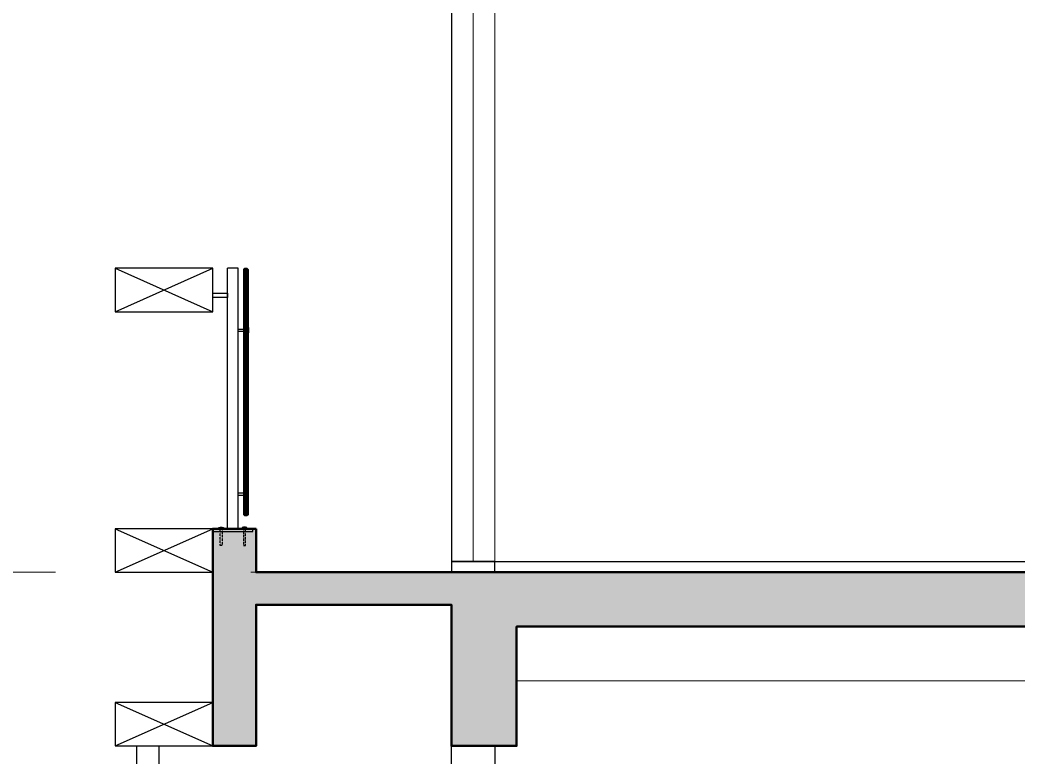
# Model space of a CAD drawing. Header units: millimetres. Extents: x 573003 to 1294762, y -9906 to 413061.
# Drawn here: x 656627 to 661226, y 39125 to 42519 of the extents above; entities that cross this region are included whole.
import ezdxf
from ezdxf.xclip import XClip

# ---------------------------------------------------------------- set-up
doc = ezdxf.new("R2010")
doc.units = ezdxf.units.MM
doc.header["$MEASUREMENT"] = 0
doc.linetypes.add('HIDDEN', pattern=[0.375, 0.25, -0.125])
doc.linetypes.add('IMPORT-CE', pattern=[135, 90, -15, 15, -15])
for name, color, linetype in [('A-ANNO-DIMS', 50, 'Continuous'), ('A-ELEV-13FINE', 8, 'Continuous'), ('A-ELEV-15FINE', 1, 'Continuous'), ('A-ELEV-18LIGHT', 135, 'Continuous'), ('A-ELEV-40HEAVY', 90, 'Continuous'), ('A-ELEV-PATT 3', 251, 'Continuous'), ('A-GRID-01$0$A-ANNO-DIMS', 50, 'Continuous'), ('A-STRUCT-OTLN', 3, 'Continuous'), ('A-WALL-PATT', 251, 'Continuous'), ('HBA-DW-WIN', 1, 'Continuous')]:
    doc.layers.add(name, color=color, linetype=linetype)
for name, color, linetype, lineweight in [('KT-Net cot', 2, 'Continuous', 50), ('KT-Net manh', 251, 'Continuous', 13), ('KT-Net thay', 7, 'Continuous', 25), ('KT-Net truc', 18, 'Continuous', 15)]:
    doc.layers.add(name, color=color, linetype=linetype, lineweight=lineweight)

# ---------------------------------------------------------------- blocks, each defined once
blk = doc.blocks.new('1')
at = {"layer": 'A-GRID-01$0$A-ANNO-DIMS'}
for p, q in [((-85206.8, -52456), (-84756.8, -52256)), ((-85206.8, -52256), (-84756.8, -52456))]:
    blk.add_line(p, q, dxfattribs=at)
at = {"layer": 'A-GRID-01$0$A-ANNO-DIMS', "elevation": 0}
blk.add_lwpolyline([(-84756.8, -52256), (-85206.8, -52256), (-85206.8, -52456), (-84756.8, -52456)], close=True, dxfattribs=at)
blk = doc.blocks.new('Apart Typ Floor')
at = {"layer": 'A-WALL-PATT'}
h = blk.add_hatch(color=256, dxfattribs=at)
h.dxf.hatch_style = 1
h.paths.add_polyline_path([(-900, 200), (-1100, 200), (-1100, -800), (-900, -800), (-900, -150), (0, -150), (0, -800), (300, -800), (300, -250), (20700, -250), (20700, -800), (21000, -800), (21000, -150), (21900, -150), (21900, -800), (22100, -800), (22100, 200), (21900, 200), (21900, 0), (-900, 0)])
at = {"layer": 'A-ANNO-DIMS'}
for points in [[(-1032.2, 200), (-1032.2, 1400)], [(-982.2, 200), (-982.2, 1400)]]:
    blk.add_lwpolyline(points, dxfattribs=at)
blk.add_lwpolyline([(-914.5, 200), (-1100, 200), (-1100, 188), (-914.5, 188)], close=True, dxfattribs=at)
at = {"layer": 'A-ELEV-13FINE'}
for points in [[(0, 50), (9400, 50)], [(100, 0), (100, 0)]]:
    blk.add_lwpolyline(points, dxfattribs=at)
at = {"layer": 'A-ELEV-15FINE', "linetype": 'Continuous'}
for points in [[(-982.2, 1120), (-957.2, 1120)], [(-982.2, 1110), (-957.2, 1110)], [(-982.2, 365), (-957.2, 365)], [(-982.2, 355), (-957.2, 355)]]:
    blk.add_lwpolyline(points, dxfattribs=at)
at = {"layer": 'A-ELEV-15FINE', "linetype": 'Continuous', "elevation": 0}
for points in [[(-934.5, 1102.5), (-937.2, 1102.5), (-937.2, 1127.5), (-934.5, 1127.5)], [(-934.5, 372.5), (-937.2, 372.5), (-937.2, 347.5), (-934.5, 347.5)]]:
    blk.add_lwpolyline(points, close=True, dxfattribs=at)
at = {"layer": 'A-ELEV-15FINE'}
for points in [[(-1072, 205.3), (-1050.2, 205.3), (-1050.2, 200), (-1072, 200)], [(-942.4, 205.3), (-964.2, 205.3), (-964.2, 200), (-942.4, 200)]]:
    blk.add_lwpolyline(points, close=True, dxfattribs=at)
at = {"layer": 'A-ELEV-15FINE', "elevation": 0}
for points in [[(-1065.3, 205.3), (-1065.3, 208.3), (-1056.9, 208.3), (-1056.9, 205.3)], [(-949.2, 205.3), (-949.2, 208.3), (-957.5, 208.3), (-957.5, 205.3)]]:
    blk.add_lwpolyline(points, dxfattribs=at)
at = {"layer": 'A-ELEV-15FINE', "linetype": 'HIDDEN', "elevation": 0}
for points in [[(-1056.9, 200), (-1056.9, 123.4), (-1065.3, 123.4), (-1065.3, 200)], [(-957.5, 200), (-957.5, 123.4), (-949.2, 123.4), (-949.2, 200)]]:
    blk.add_lwpolyline(points, dxfattribs=at)
at = {"layer": 'A-ELEV-18LIGHT', "elevation": 0}
blk.add_lwpolyline([(-937.2, 265), (-942.2, 260), (-952.2, 260), (-957.2, 265), (-957.2, 1395), (-952.2, 1400), (-942.2, 1400), (-937.2, 1395), (-937.2, 265)], dxfattribs=at)
at = {"layer": 'A-ELEV-40HEAVY'}
for p, q in [((-1100, 200), (-1100, 0)), ((-900, 200), (-1100, 200)), ((-900, 0), (-900, 200)), ((-900, -150), (0, -150))]:
    blk.add_line(p, q, dxfattribs=at)
for points in [[(-1100, 0), (-1100, 0), (-1100, 0), (-1100, -800), (-900, -800), (-900, -150)], [(0, 0), (0, 0)], [(0, -150), (0, -800), (300, -800), (300, -250)]]:
    blk.add_lwpolyline(points, dxfattribs=at)
at = {"layer": 'A-ELEV-PATT 3', "linetype": 'Continuous'}
for p, q in [((-953.6, 261.4), (-953.6, 1398.7)), ((-947.2, 260), (-947.2, 1400)), ((-940.9, 261.4), (-940.9, 1398.7))]:
    blk.add_line(p, q, dxfattribs=at)
at = {"layer": 'A-GRID-01$0$A-ANNO-DIMS'}
blk.add_line((-982.2, 1400), (-1032.2, 1400), dxfattribs=at)
blk.add_lwpolyline([(-1100, 1265), (-1100, 1285), (-1032.2, 1285), (-1032.2, 1265)], close=True, dxfattribs=at)
at = {"layer": 'A-STRUCT-OTLN'}
blk.add_line((-900, 0), (0, 0), dxfattribs=at)
for points in [[(-1100, -150), (-1100, -150), (-1100, 0)], [(0, 0), (21000, 0), (21000, -150)], [(0, -150), (-900, -150)], [(20700, -250), (300, -250)]]:
    blk.add_lwpolyline(points, dxfattribs=at)
at = {"layer": 'HBA-DW-WIN', "ltscale": 5}
blk.add_lwpolyline([(200, 50), (0, 50), (0, 0), (200, 0)], close=True, dxfattribs=at)
at = {"layer": 'KT-Net cot'}
blk.add_lwpolyline([(-900, 200), (-1100, 200), (-1100, -800), (-900, -800), (-900, -150), (0, -150), (0, -800), (300, -800), (300, -250), (20700, -250), (20700, -800), (21000, -800), (21000, -150), (21900, -150), (21900, -800), (22100, -800), (22100, 200), (21900, 200), (21900, 0), (-900, 0)], close=True, dxfattribs=at)
at = {"layer": 'KT-Net manh'}
blk.add_line((200, 2700), (200, 0), dxfattribs=at)
blk.add_lwpolyline([(100, 2700), (100, 50)], dxfattribs=at)
at = {"layer": 'KT-Net thay'}
blk.add_lwpolyline([(0, 3250), (0, 0)], dxfattribs=at)
at = {"layer": 'A-GRID-01$0$A-ANNO-DIMS'}
for p in [(83656.8, 53656), (83656.8, 52456), (83656.8, 51656)]:
    blk.add_blockref('1', p, dxfattribs=at)
blk = doc.blocks.new('Levels')
at = {"layer": 'KT-Net truc', "linetype": 'IMPORT-CE', "ltscale": 20, "elevation": 0}
blk.add_lwpolyline([(-7437.9, 25969.9), (-3529.9, 25969.9), (-3060, 25500), (6189, 25500)], dxfattribs=at)

msp = doc.modelspace()

# ---------------------------------------------------------------- linework, layer by layer
at = {"layer": 'KT-Net manh', "ltscale": 1500}
msp.add_line((658915.5, 39475.6, 0), (679315.5, 39475.6, 0), dxfattribs=at)
at = {"layer": 'KT-Net thay', "elevation": 0}
for points in [[(657166.5, 37875.6), (657166.5, 39175.6), (657266.5, 39175.6), (657266.5, 37875.6)], [(658815.5, 39175.6), (658815.5, 37875.6), (658615.5, 37875.6), (658615.5, 39175.6), (658815.5, 39175.6)]]:
    msp.add_lwpolyline(points, dxfattribs=at)
at = {"layer": 'KT-Net truc', "linetype": 'IMPORT-CE', "ltscale": 20}
msp.add_line((573990.5, 39975.6, 0), (690764.9, 39975.6, 0), dxfattribs=at)

# ---------------------------------------------------------------- block references
at = {"layer": 'A-WALL-PATT'}
ref = msp.add_blockref('Levels', (653502.6, 14475.6, 0), dxfattribs=at)
XClip(ref).set_block_clipping_path([(-19282.2316047037, -19213.4142947759), (-1742.8393161013, 140216.6709211473)])
at = {"layer": 'KT-Net manh'}
msp.add_blockref('Apart Typ Floor', (658615.5, 39975.6, 0), dxfattribs=at)

doc.saveas('drawing.dxf')
